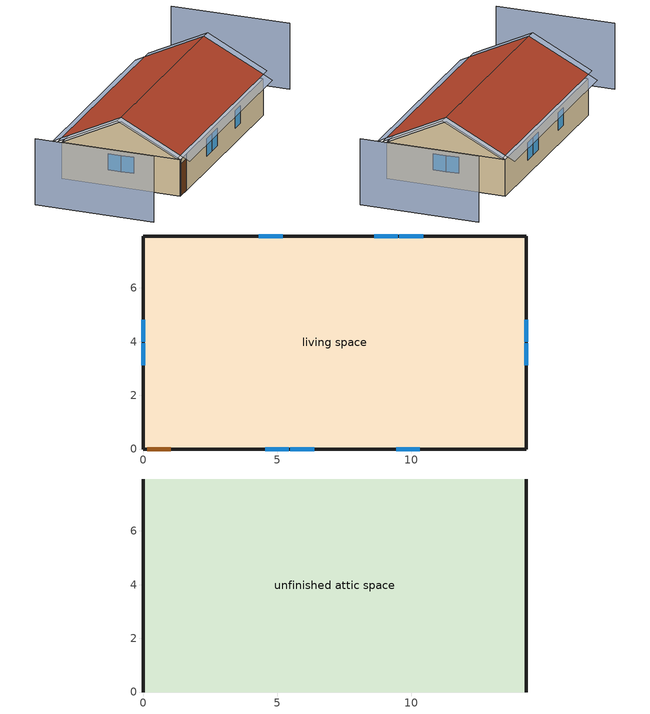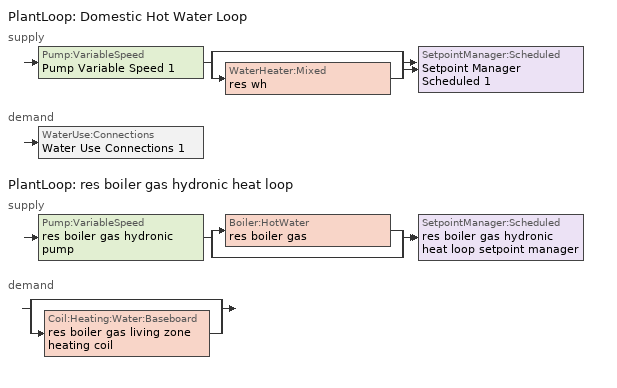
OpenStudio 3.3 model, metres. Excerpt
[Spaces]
living space
 floor foundation (FloorFndGrndFinSlab): 0,0 0,7.94 14.28,7.94 14.28,0 z0
 wall outside (WallExtInsFin): 0,7.94 0,0 0.13,0 1.05,0 14.28,0 14.28,7.94 0,7.94 z0:2.44
 window (WindowConstruction): 4.54,0 5.43,0 / 5.49,0 6.38,0 / 9.43,0 10.31,0 / 10.44,7.94 9.55,7.94 / 9.49,7.94 8.61,7.94 / 5.2,7.94 4.32,7.94 z0.95:2.13; 0,4.81 0,4 / 0,3.94 0,3.13 / 14.28,3.13 14.28,3.94 / 14.28,4 14.28,4.81 z1.06:2.13
 door (Door): 0.15,0 1.02,0 z0:2.13
unfinished attic space
 floor to living space (FloorFinInsUnfinAttic): 0,7.94 14.28,7.94 14.28,0 0,0 z2.44
 wall outside (WallExtUninsUnfin): 0,3.97,4.42 0,7.94,2.44 0,0,2.44; 14.28,3.97,4.42 14.28,0,2.44 14.28,7.94,2.44
 roof outside (RoofUnfinInsExt): 14.28,3.97,4.73 0,3.97,4.73 0,0,2.74 14.28,0,2.74; 0,3.97,4.73 14.28,3.97,4.73 14.28,7.94,2.74 0,7.94,2.74
shading: -4.57,7.94 -4.57,0 / 18.86,0 18.86,7.94 z0:4.42; 14.28,4 14.28,4.81 / 0,4.81 0,4 / 14.28,3.13 14.28,3.94 / 0,3.94 0,3.13 z1.06:2.13; 5.2,7.94 4.32,7.94 / 9.43,0 10.31,0 / 10.44,7.94 9.55,7.94 / 5.49,0 6.38,0 / 4.54,0 5.43,0 / 9.49,7.94 8.61,7.94 z0.95:2.13; -0.61,7.94,2.74 -0.61,3.97,4.73 0,3.97,4.73 0,7.94,2.74; 14.89,3.97,4.73 14.89,7.94,2.74 14.28,7.94,2.74 14.28,3.97,4.73; 14.28,8.54,2.44 0,8.54,2.44 0,7.94,2.74 14.28,7.94,2.74; 14.89,0,2.74 14.89,3.97,4.73 14.28,3.97,4.73 14.28,0,2.74; -0.61,3.97,4.73 -0.61,0,2.74 0,0,2.74 0,3.97,4.73; 0,-0.61,2.44 14.28,-0.61,2.44 14.28,0,2.74 0,0,2.74
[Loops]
PlantLoop 'Domestic Hot Water Loop'
 supply: Pump:VariableSpeed 'Pump Variable Speed 1' > split
  | bypass
  | WaterHeater:Mixed 'res wh'
  join > SetpointManager:Scheduled 'Setpoint Manager Scheduled 1'
 demand: WaterUse:Connections 'Water Use Connections 1'
PlantLoop 'res boiler gas hydronic heat loop'
 supply: Pump:VariableSpeed 'res boiler gas hydronic pump' > split
  | Boiler:HotWater 'res boiler gas'
  | bypass
  join > SetpointManager:Scheduled 'res boiler gas hydronic heat loop setpoint manager'
 demand: split
  | bypass
  | Coil:Heating:Water:Baseboard 'res boiler gas living zone heating coil'
[Building]
Building 1: North Axis {deg}=90; Standards Number of Stories=1; Standards Number of Above Ground Stories=1; Standards Building Type=singlefamilydetached; Standards Number of Living Units=1
[Site]
Bartlesville Muni AP-Phillips Field_OK_USA: Latitude {deg}=36.767; Longitude {deg}=-96.017; Time Zone {hr}=-6; Elevation {m}=218; Terrain=Suburbs
[ClimateZones]
Climate Zone Institution Name 1=Building America; Climate Zone Document Year 1=0; Climate Zone Value 1=Mixed-Humid; Climate Zone Institution Name 2=ASHRAE; Climate Zone Document Name 2=ANSI/ASHRAE Standard 169; Climate Zone Document Year 2=2006; Climate Zone Institution Name 3=CEC; Climate Zone Document Name 3=California Climate Zone Descriptions; Climate Zone Document Year 3=1995
[Site:WaterMainsTemperature]
Calculation Method=Correlation; Annual Average Outdoor Air Temperature {C}=14.3259; Maximum Difference In Monthly Average Outdoor Air Temperatures {deltaC}=25.223
[Site:GroundTemperature:Deep]
14.3259, 14.3259, 14.3259, 14.3259, 14.3259, 14.3259, 14.3259, 14.3259, 14.3259, 14.3259, 14.3259, 14.3259
[Material] Roughness=Rough
Name | Thickness {m} | Conductivity {W/m-K} | Density {kg/m3} | Specific Heat {J/kg-K} | Thermal Absorptance | Solar Absorptance | Visible Absorptance
Drywall 0.5 in. | 0.0127 | 0.160291 | 801 | 837.4 | 0.9 | 0.5 | 0.1
FloorUATrussandIns | 0.0889 | 0.0634876 | 50.7834 | 1165.1 | 0.9 | 0.5 | 0.9
FloorUAAdditionalCeilingIns | 0.050038 | 0.060696 | 16.02 | 1046.75
Asphalt Shingles, Medium | 0.009525 | 0.162714 | 1121.4 | 1465.45 | 0.91 | 0.85 | 0.85
RoofSheathing | 0.01905 | 0.115458 | 512.64 | 1214.23 | 0.82 | 0.3 | 0.3
RoofUARoofIns | 0.18415 | 8.02397 | 37.0049 | 1207.88 | 0.91 | 0.85 | 0.91
Brick, Medium/Dark | 0.1016 | 0.793375 | 1762.2 | 795.53 | 0.96 | 0.88 | 0.88
WallSheathing | 0.0127 | 0.115458 | 512.64 | 1214.23 | 0.82 | 0.3 | 0.3
WallStudAndCavity | 0.0889 | 0.336662 | 129.063 | 1212.76 | 0.96 | 0.88 | 0.96
WallStudAndCavity 1 | 0.0889 | 0.392154 | 83.0341 | 1211.67 | 0.96 | 0.88 | 0.96
WallStudAndCavity 2 | 0.0889 | 0.397942 | 83.0341 | 1211.67 | 0.82 | 0.3 | 0.3
res furniture material living space | 0.1524 | 0.115458 | 640.8 | 1214.23 | 0.9 | 0.6 | 0.1
FootingMaterial | 0.2032 | 1.803125 | 2242.8 | 837.4 | 0.9
Concrete 4.0 in. | 0.1016 | 1.803125 | 2242.8 | 837.4 | 0.9
Floor Covering | 0.0127 | 0.0433444 | 54.468 | 1339.84 | 0.9 | 0.9
DoorMaterial | 0.04445 | 0.0612267 | 512.64 | 1214.23 | 0.82 | 0.3 | 0.3
[Construction]
FloorFinInsUnfinAttic: Drywall 0.5 in., FloorUATrussandIns, FloorUAAdditionalCeilingIns
RoofUnfinInsExt: Asphalt Shingles, Medium, RoofSheathing, RoofUARoofIns
WallExtInsFin: Brick, Medium/Dark, WallSheathing, WallStudAndCavity, Drywall 0.5 in.
WallExtUninsUnfin: Brick, Medium/Dark, WallSheathing, WallStudAndCavity 1
WallIntFinUninsFin: WallStudAndCavity 2, Drywall 0.5 in.
res furniture construction living space: res furniture material living space
FootingConstruction: FootingMaterial
FloorFndGrndFinSlab: Concrete 4.0 in., Floor Covering
WindowConstruction: WindowMaterial
Door: DoorMaterial
[WindowMaterial:SimpleGlazingSystem]
WindowMaterial: U-Factor {W/m2-K}=3.80426; Solar Heat Gain Coefficient=0.56
[ThermalZone] Use Ideal Air Loads=No
Name | Thermostat
living zone | living zone temperature setpoint
unfinished attic zone
[Sizing:Zone] Zone Cooling Design Supply Air Temperature Input Method=SupplyAirTemperature; Zone Cooling Design Supply Air Temperature {C}=14; Zone Cooling Design Supply Air Temperature Difference {deltaC}=11.11; Zone Heating Design Supply Air Temperature Input Method=SupplyAirTemperature; Zone Heating Design Supply Air Temperature {C}=40; Zone Heating Design Supply Air Temperature Difference {deltaC}=11.11; Zone Cooling Design Supply Air Humidity Ratio {kg-H2O/kg-air}=0.0085; Zone Heating Design Supply Air Humidity Ratio {kg-H2O/kg-air}=0.008; Cooling Design Air Flow Method=DesignDay; Heating Design Air Flow Method=DesignDay; Account for Dedicated Outdoor Air System=No; Dedicated Outdoor Air System Control Strategy=NeutralSupplyAir; Dedicated Outdoor Air Low Setpoint Temperature for Design {C}=autosize; Dedicated Outdoor Air High Setpoint Temperature for Design {C}=autosize
living zone; unfinished attic zone
[Zone equipment]
living zone: res boiler gas living zone convective water, res room ac zone ptac
[Space]
Name | Space Type | Thermal Zone | Building Unit
living space | Space Type 1 | living zone | unit 1
unfinished attic space | Space Type 2 | unfinished attic zone
[SpaceType]
Name | Standards Space Type
Space Type 1 | living
Space Type 2 | unfinished attic
[BuildingUnit]
unit 1: Building Unit Type=Residential
[External:File]
schedules.csv: File=schedules.csv
[People:Definition]
res occupants|living space: Number of People Calculation Method=People; Number of People {people}=1; Fraction Radiant=0.319734; Sensible Heat Fraction=0.573; Carbon Dioxide Generation Rate {m3/s-W}=0; Enable ASHRAE 55 Comfort Warnings=No; Mean Radiant Temperature Calculation Type=ZoneAveraged
[People]
res occupants|living space: People Definition=res occupants|living space; Space or SpaceType=living space; Number of People Schedule=occupants; Activity Level Schedule=res occupants activity schedule; Multiplier=1
[InternalMass:Definition] Design Level Calculation Method=SurfaceArea
Name | Construction | Surface Area {m2}
living space Partition | WallIntFinUninsFin | 113.342
res furniture mass living space | res furniture construction living space | 45.3367
[InternalMass] Space or SpaceType=living space; Multiplier=1
Name | Internal Mass Definition
living space Partition | living space Partition
res furniture mass living space | res furniture mass living space
[Foundation:Kiva]
Foundation Kiva 1: Wall Height Above Grade {m}=0.2032; Wall Depth Below Slab {m}=0.2032; Footing Wall Construction=FootingConstruction
[Foundation:Kiva:Settings]
Soil Conductivity {W/m-K}=1.731; Soil Density {kg/m3}=1842.3; Soil Specific Heat {J/kg-K}=418.7; Ground Solar Absorptivity=0.9; Ground Thermal Absorptivity=0.9; Ground Surface Roughness {m}=0.03; Far-Field Width {m}=40; Deep-Ground Boundary Condition=ZeroFlux; Deep-Ground Depth {m}=40; Minimum Cell Dimension {m}=0.02; Maximum Cell Growth Coefficient=1.5; Simulation Timestep=Hourly
[SurfaceProperty:ExposedFoundationPerimeter]
Surface 1: Exposed Perimeter Calculation Method=TotalExposedPerimeter; Total Exposed Perimeter {m}=44.4372
[PlantLoop] Glycol Concentration=0; Load Distribution Scheme=Optimal
Name | Maximum Loop Flow Rate {m3/s} | Plant Loop Volume {m3} | Fluid Type | Maximum Loop Temperature {C} | Minimum Loop Temperature {C} | Minimum Loop Flow Rate {m3/s}
Domestic Hot Water Loop | 0.01 | 0.003
res boiler gas hydronic heat loop |  | Autocalculate | Water | 100 | 0 | 0
[Sizing:Plant] Loop Type=Heating; Sizing Option=NonCoincident; Zone Timesteps in Averaging Window=1; Coincident Sizing Factor Mode=None
Name | Design Loop Exit Temperature {C} | Loop Design Temperature Difference {deltaC}
Domestic Hot Water Loop | 51.6667 | 5.55556
res boiler gas hydronic heat loop | 82.2222 | 11.1111
[Pump:VariableSpeed] Fraction of Motor Inefficiencies to Fluid Stream=0; Coefficient 1 of the Part Load Performance Curve=0; Coefficient 2 of the Part Load Performance Curve=1; Coefficient 3 of the Part Load Performance Curve=0; Coefficient 4 of the Part Load Performance Curve=0; Pump Control Type=Intermittent; Skin Loss Radiative Fraction=0.5; Design Power Sizing Method=PowerPerFlowPerPressure; Design Electric Power per Unit Flow Rate {W/(m3/s)}=348701.1; Design Shaft Power per Unit Flow Rate per Unit Head {W-s/m3-Pa}=1.28205; Design Minimum Flow Rate Fraction=0
Name | Rated Flow Rate {m3/s} | Rated Pump Head {Pa} | Rated Power Consumption {W} | Motor Efficiency
Pump Variable Speed 1 | 0.01 | 1 | 0 | 1
res boiler gas hydronic pump | 0.000368732 | 20000 |  | 0.9
[SetpointManager:Scheduled] Control Variable=Temperature
Name | Schedule
Setpoint Manager Scheduled 1 | dhw temp
res boiler gas hydronic heat loop setpoint manager | res boiler gas hydronic heat supply setpoint
[WaterHeater:Mixed]
res wh: Tank Volume {m3}=0.143846; Setpoint Temperature Schedule=WH Setpoint Temp; Deadband Temperature Difference {deltaC}=2; Maximum Temperature Limit {C}=99; Heater Control Type=Cycle; Heater Maximum Capacity {W}=11722.8; Heater Minimum Capacity {W}=0; Heater Fuel Type=NaturalGas; Heater Thermal Efficiency=0.773298; Off Cycle Parasitic Fuel Consumption Rate {W}=0; Off Cycle Parasitic Fuel Type=Electricity; Off Cycle Parasitic Heat Fraction to Tank=0; On Cycle Parasitic Fuel Consumption Rate {W}=0; On Cycle Parasitic Fuel Type=Electricity; On Cycle Parasitic Heat Fraction to Tank=0; Ambient Temperature Indicator=ThermalZone; Ambient Temperature Thermal Zone=living zone; Off Cycle Loss Coefficient to Ambient Temperature {W/K}=4.15693; Off Cycle Loss Fraction to Thermal Zone=0.64; On Cycle Loss Coefficient to Ambient Temperature {W/K}=4.15693; On Cycle Loss Fraction to Thermal Zone=1; Use Side Effectiveness=1; Source Side Effectiveness=1; Use Side Design Flow Rate {m3/s}=autosize; Source Side Design Flow Rate {m3/s}=autosize; Indirect Water Heating Recovery Time {hr}=1.5; Source Side Flow Control Mode=IndirectHeatPrimarySetpoint
[WaterHeater:Sizing]
res wh: Design Mode=PeakDraw; Time Storage Can Meet Peak Draw {hr}=0.538503; Time for Tank Recovery {hr}=0; Nominal Tank Volume for Autosizing Plant Connections {m3}=1
[WaterUse:Connections]
Water Use Connections 1: Drain Water Heat Exchanger Type=None; Drain Water Heat Exchanger Destination=Plant; Water Use Equipment Name 1=res shower; Water Use Equipment Name 2=res sink; Water Use Equipment Name 3=res bath; Water Use Equipment Name 4=res shower dist; Water Use Equipment Name 5=res sink dist; Water Use Equipment Name 6=res bath dist; Water Use Equipment Name 7=res cw; Water Use Equipment Name 8=res dw
[WaterUse:Equipment:Definition]
Name | Peak Flow Rate {m3/s} | Target Temperature Schedule
res shower | 2.57933e-05 | fixtures temperature schedule
res sink | 1.26992e-05 | fixtures temperature schedule
res bath | 9.35173e-05 | fixtures temperature schedule
res shower dist; res sink dist; res bath dist | 0 | fixtures temperature schedule
res cw | 1.83182e-05 | res cw temperature schedule
res dw | 3.81788e-06 | res dw temperature schedule
[WaterUse:Equipment] Space=living space
Name | Water Use Equipment Definition | Flow Rate Fraction Schedule
res shower | res shower | showers
res sink | res sink | sinks
res bath | res bath | baths
res shower dist | res shower dist | showers
res sink dist | res sink dist | sinks
res bath dist | res bath dist | baths
res cw | res cw | clothes_washer
res dw | res dw | dishwasher
[OtherEquipment:Definition] Design Level Calculation Method=EquipmentLevel; Fraction Radiant=0; Fraction Lost=0
Name | Design Level {W} | Fraction Latent
res shower | 741.53 | 0.486891
res sink | 127.435 | 0.311263
res bath | 1377.95 | 0
res hot water distribution | 4071.18 | 0
[OtherEquipment] Space or SpaceType=living space
Name | Other Equipment Definition | Schedule
res shower | res shower | showers
res sink | res sink | sinks
res bath | res bath | baths
res hot water distribution | res hot water distribution | showers
[EnergyManagementSystem:Sensor]
Name | Output Variable or Output Meter Index Key | Output Variable or Output Meter
res_shower_vol | res shower | Water Use Equipment Hot Water Volume
res_shower_tout | res wh | Water Heater Use Side Outlet Temperature
res_shower_mixsp | fixtures temperature schedule | Schedule Value
res_boiler_gas_hydronic_pump_s | res boiler gas hydronic pump | Pump Electricity Energy
res_nv_pb_s |  | Site Outdoor Air Barometric Pressure
res_af_vw_s |  | Site Wind Speed
res_nv_wt_s |  | Site Outdoor Air Humidity Ratio
res_af_1_tin_s | living zone | Zone Mean Air Temperature
res_af_1_tt_s | living zone | Zone Outdoor Air Drybulb Temperature
res_nv_1_nva_s | res nv_1 avail schedule | Schedule Value
res_nv_1_sp_s | res nv_1 temp schedule | Schedule Value
res_infil_1_range_sch_s | res mv_1 range exhaust schedule | Schedule Value
res_infil_1_bath_sch_s | res mv_1 bath exhaust schedule | Schedule Value
res_infil_1_dryer_sch_s | clothes_dryer_exhaust | Schedule Value
res_infil_1_wh_sch_s | Always On Discrete | Schedule Value
[EnergyManagementSystem:Program]
res_shower_sag: If res_shower_vol > 0; Set ShowerTime=SystemTimeStep; Else; Set ShowerTime=0; EndIf; If (res_shower_vol > 0) && (res_shower_mixsp > res_shower_tout); Set ShowerSag=SystemTimeStep; Set ShowerE=res_shower_vol*4141170*(res_shower_mixsp-res_shower_tout); Else; Set ShowerSag=0; Set ShowerE=0; EndIf
res_boiler_gas_pumps_program: Set unit_1_pumps_h = res_boiler_gas_hydronic_pump_s
res_nv_1_program: Set Tdiff = res_af_1_tin_s-res_af_1_tt_s; Set dT = (@Abs Tdiff); Set pt = (@RhFnTdbWPb res_af_1_tt_s res_nv_wt_s res_nv_pb_s); Set NVA = 3861.7956517959906; Set Cs = 8.963020389461627e-05; Set Cw = 6.158219665777789e-05; Set MNV = 1.5354023485440007; Set MHR = 0.0115; Set MRH = 0.7; Set temp1 = (res_nv_1_nva_s*NVA); Set SGNV = temp1*((((Cs*dT)+(Cw*(res_af_vw_s^2)))^0.5)/1000); If (res_nv_wt_s<MHR) && (pt<MRH) && (res_af_1_tin_s>res_nv_1_sp_s); Set temp2 = (res_af_1_tin_s-res_nv_1_sp_s); Set NVadj1 = temp2/(res_af_1_tin_s-res_af_1_tt_s); Set NVadj2 = (@Min NVadj1 1); Set NVadj3 = (@Max NVadj2 0); Set NVadj = SGNV*NVadj3; Set res_nv_1_flow_act = (@Min NVadj MNV); Else; Set res_nv_1_flow_act = 0; EndIf
res_infil_1_program: Set p_m = 0.14; Set p_s = 0.22; Set s_m = 270; Set s_s = 370; Set z_m = 9.99744; Set z_s = 2.4384; Set f_t = (((s_m/z_m)^p_m)*((z_s/s_s)^p_s)); Set Tdiff = res_af_1_tin_s-res_af_1_tt_s; Set dT = @Abs Tdiff; Set c = 0.2423; Set Cs = 0.0737; Set Cw = 0.1469; Set n = 0.65; Set sft = (f_t*0.7000000000000001); Set temp1 = ((c*Cw)*((sft*res_af_vw_s)^(2*n)))^2; Set Qn = (((c*Cs*(dT^n))^2)+temp1)^0.5; Set Tdiff = res_af_1_tin_s-res_af_1_tt_s; Set QWHV = res_infil_1_wh_sch_s*0.0; Set Qrange = res_infil_1_range_sch_s*0.0472; Set Qdryer = res_infil_1_dryer_sch_s*0.0472; Set Qbath = res_infil_1_bath_sch_s*0.0472; Set QductsOut = 0; Set QductsIn = 0; Set Qout = Qrange+Qbath+Qdryer+QductsOut; Set Qin = QWHV+QductsIn; Set faneff_wh = 1; Set res_infil_1_house_fan_act = (QWHV*300)/faneff_wh*0; Set faneff_sp = 0.4719474432000001; Set res_infil_1_range_fan_act = (Qrange*300)/faneff_sp; Set res_infil_1_bath_fan_act = (Qbath*300)/faneff_sp; Set Qfan = (@Max Qout Qin); If Qfan > 0; Set Qavg = ((Qout + Qin) / 2.0); If ((@Abs (Qout - Qavg)) / Qavg) <= 0.1; Set phi = 1; Else; Set phi = (Qn / (Qn + Qfan)); EndIf; Set Qinf_adj = phi * Qn; Else; Set Qinf_adj = Qn; EndIf; Set res_infil_1_flow_act = Qfan + Qinf_adj
[EnergyManagementSystem:ProgramCallingManager]
res shower sag: EndOfSystemTimestepAfterHVACReporting; res_shower_sag
res boiler gas pump program calling manager: EndOfSystemTimestepBeforeHVACReporting; res_boiler_gas_pumps_program
res af_1 program calling manager: BeginTimestepBeforePredictor; res_infil_1_program; res_nv_1_program
[EnergyManagementSystem:OutputVariable] Type of Data in Variable=Summed; Update Frequency=SystemTimestep
Name | EMS Variable | EMS Program or Subroutine | Units
Unmet Shower Energy|unit 1 | ShowerE | res_shower_sag | J
Unmet Shower Time|unit 1 | ShowerSag | res_shower_sag | hr
Shower Draw Time|unit 1 | ShowerTime | res_shower_sag | hr
res boiler gas htg pump:Pumps:Electricity | unit_1_pumps_h | res_boiler_gas_pumps_program | J
[Boiler:HotWater]
res boiler gas: Fuel Type=Electricity; Nominal Capacity {W}=17128.6; Nominal Thermal Efficiency=0.8; Efficiency Curve Temperature Evaluation Variable=LeavingBoiler; Normalized Boiler Efficiency Curve=NonCondensingBoilerEff; Minimum Part Load Ratio=0; Maximum Part Load Ratio=1; Optimum Part Load Ratio=1; Water Outlet Upper Temperature Limit {C}=99.9; Boiler Flow Mode=LeavingSetpointModulated; Parasitic Electric Load {W}=76; Sizing Factor=1
[Coil:Heating:Water:Baseboard]
res boiler gas living zone heating coil: Heating Design Capacity Method=HeatingDesignCapacity; Heating Design Capacity {W}=autosize; Heating Design Capacity Per Floor Area {W/m2}=0; Fraction of Autosized Heating Design Capacity=0.8; U-Factor Times Area Value {W/K}=1233.26; Maximum Water Flow Rate {m3/s}=0.000737867; Convergence Tolerance=0.001
[ZoneHVAC:Baseboard:Convective:Water]
res boiler gas living zone convective water: Availability Schedule=Always On Discrete; Heating Coil=res boiler gas living zone heating coil
[Coil:Cooling:DX:SingleSpeed]
res room ac cooling coil: Availability Schedule=Always On Discrete; Rated Total Cooling Capacity {W}=10376.1; Rated Sensible Heat Ratio=0.65; Rated COP {W/W}=3.10481; Rated Air Flow Rate {m3/s}=0.43444; Rated Evaporator Fan Power Per Volume Flow Rate {W/(m3/s)}=773.3; Total Cooling Capacity Function of Temperature Curve=RoomAC-Cap-fT; Total Cooling Capacity Function of Flow Fraction Curve=RoomAC-Cap-fFF; Energy Input Ratio Function of Temperature Curve=RoomAC-EIR-fT; Energy Input Ratio Function of Flow Fraction Curve=RoomAC-EIR-fFF; Part Load Fraction Correlation Curve=RoomAC-PLF-fPLR; Minimum Outdoor Dry-Bulb Temperature for Compressor Operation {C}=-25; Condenser Type=AirCooled; Evaporative Condenser Effectiveness=0.9; Evaporative Condenser Air Flow Rate {m3/s}=Autosize; Evaporative Condenser Pump Rated Power Consumption {W}=Autosize; Crankcase Heater Capacity {W}=0; Maximum Outdoor Dry-Bulb Temperature for Crankcase Heater Operation {C}=10; Basin Heater Capacity {W/K}=0; Basin Heater Setpoint Temperature {C}=2
[Fan:OnOff]
res room ac living zone clg supply fan: Availability Schedule=Always On Discrete; Fan Total Efficiency=1; Pressure Rise {Pa}=0; Maximum Flow Rate {m3/s}=0.487353; Motor Efficiency=1; Motor In Airstream Fraction=0; Fan Power Ratio Function of Speed Ratio Curve=Fan On Off Power Curve; Fan Efficiency Ratio Function of Speed Ratio Curve=Fan On Off Efficiency Curve
[Coil:Heating:Electric]
res room ac always off heating coil: Availability Schedule=Always Off Discrete; Nominal Capacity {W}=0
[ZoneHVAC:PackagedTerminalAirConditioner]
res room ac zone ptac: Availability Schedule=Always On Discrete; Supply Air Flow Rate During Cooling Operation {m3/s}=0.487353; Supply Air Flow Rate During Heating Operation {m3/s}=1e-05; Supply Air Flow Rate When No Cooling or Heating is Needed {m3/s}=0; Outdoor Air Flow Rate During Cooling Operation {m3/s}=0; Outdoor Air Flow Rate During Heating Operation {m3/s}=0; Outdoor Air Flow Rate When No Cooling or Heating is Needed {m3/s}=0; Supply Air Fan=res room ac living zone clg supply fan; Heating Coil=res room ac always off heating coil; Cooling Coil=res room ac cooling coil; Fan Placement=DrawThrough; Supply Air Fan Operating Mode Schedule=Always Off Discrete
[ThermostatSetpoint:DualSetpoint]
living zone temperature setpoint: Heating Setpoint Temperature Schedule=res heating setpoint; Cooling Setpoint Temperature Schedule=res cooling setpoint
[ElectricEquipment:Definition] Design Level Calculation Method=EquipmentLevel
Name | Design Level {W} | Fraction Latent | Fraction Radiant | Fraction Lost
res ceil fan | 24.9601 | 0 | 0.558 | 0
res refrig | 59.9898 | 0 | 0 | 0
res cw | 592.18 | 0 | 0.48 | 0.2
res cd electric | 5313.66 | 0.05 | 0.09 | 0.8
res dw | 238.316 | 0.15 | 0.36 | 0.25
res range electric | 1294.42 | 0.3 | 0.24 | 0.3
res misc plug loads|living space | 204.739 | 0.021 | 0.558 | 0.049
res freezer | 47.9573 | 0 | 0 | 0
res well pump | 73.7848 | 0 | 0 | 1
res infil_1 house fan; res infil_1 range fan; res infil_1 bath fan | 0 | 0 | 0 | 1
[ElectricEquipment] Space or SpaceType=living space
Name | Electric Equipment Definition | Schedule
res ceil fan | res ceil fan | ceiling_fan
res refrig | res refrig | res refrig schedule
res cw | res cw | clothes_washer_power
res cd electric | res cd electric | clothes_dryer
res dw | res dw | dishwasher_power
res range electric | res range electric | cooking_range
res misc plug loads|living space | res misc plug loads|living space | plug_loads
res freezer | res freezer | res freezer schedule
res well pump | res well pump | plug_loads_well_pump
res infil_1 house fan | res infil_1 house fan | Always On Discrete
res infil_1 range fan | res infil_1 range fan | Always On Discrete
res infil_1 bath fan | res infil_1 bath fan | Always On Discrete
[Lights:Definition]
res lighting interior living space: Design Level Calculation Method=LightingLevel; Lighting Level {W}=216.086; Fraction Radiant=0.6; Fraction Visible=0.2; Return Air Fraction=0
[Lights]
res lighting interior living space: Lights Definition=res lighting interior living space; Space or SpaceType=living space; Schedule=lighting_interior; Fraction Replaceable=1
[Exterior:Lights:Definition]
res lighting exterior: Design Level {W}=9.84177
[Exterior:Lights]
res lighting exterior: Exterior Lights Definition=res lighting exterior; Schedule=lighting_exterior
[SpaceInfiltration:EffectiveLeakageArea]
res infil|unfinished attic space: Space or SpaceType=unfinished attic space; Schedule=Always On Discrete; Effective Air Leakage Area {cm2}=3774.28; Stack Coefficient=0.000159047; Wind Coefficient=3.40269e-05
[SpaceInfiltration:DesignFlowRate] Space or SpaceType=living space; Schedule=Always On Discrete; Design Flow Rate Calculation Method=Flow/Space; Design Flow Rate {m3/s}=0
res nv_1 flow; res infil_1 flow
[EnergyManagementSystem:Actuator]
Name | Actuated Component | Actuated Component Type | Actuated Component Control Type
res_nv_1_flow_act | res nv_1 flow | Zone Infiltration | Air Exchange Flow Rate
res_infil_1_house_fan_act | res infil_1 house fan | ElectricEquipment | Electricity Rate
res_infil_1_range_fan_act | res infil_1 range fan | ElectricEquipment | Electricity Rate
res_infil_1_bath_fan_act | res infil_1 bath fan | ElectricEquipment | Electricity Rate
res_infil_1_flow_act | res infil_1 flow | Zone Infiltration | Air Exchange Flow Rate
[Schedule:File] External File=schedules.csv; Rows to Skip at Top=1; Number of Hours of Data=8760; Minutes per Item=15
Name | Column Number
occupants | 1
showers | 14
sinks | 15
baths | 13
ceiling_fan | 16
clothes_washer | 9
clothes_washer_power | 10
clothes_dryer | 11
dishwasher | 7
dishwasher_power | 8
cooking_range | 6
lighting_interior | 2
lighting_exterior | 3
plug_loads | 17
plug_loads_well_pump | 19
clothes_dryer_exhaust | 12
[Schedule:Constant]
Name | Value
res occupants activity schedule | 112.539
dhw temp; WH Setpoint Temp | 51.6667
fixtures temperature schedule | 43.3333
Always On Discrete | 1
res boiler gas hydronic heat supply setpoint | 82.2222
Always Off Discrete | 0
res cw temperature schedule; res dw temperature schedule | 52.666
[Schedule:Ruleset]
Name | Default Day Schedule | Summer Design Day Schedule | Winter Design Day Schedule
res heating setpoint | Schedule Day 6 | res heating setpoint summer design | res heating setpoint winter design
res cooling setpoint | Schedule Day 7 | res cooling setpoint summer design | res cooling setpoint winter design
res refrig schedule | Schedule Day 8 | res refrig schedule summer design | res refrig schedule winter design
res freezer schedule | Schedule Day 13 | res freezer schedule summer design | res freezer schedule winter design
res nv_1 temp schedule | Schedule Day 16
res nv_1 avail schedule | Schedule Day 17
res mv_1 range exhaust schedule | Schedule Day 20 | res mv_1 range exhaust schedule summer design | res mv_1 range exhaust schedule winter design
res mv_1 bath exhaust schedule | Schedule Day 21 | res mv_1 bath exhaust schedule summer design | res mv_1 bath exhaust schedule winter design
[Schedule:Day]
Schedule Day 6; Schedule Day 7; Schedule Day 8; res refrig schedule winter design; Schedule Day 13; res freezer schedule winter design; Schedule Day 16; Schedule Day 17; Schedule Day 20; res mv_1 range exhaust schedule winter design; Schedule Day 21; res mv_1 bath exhaust schedule winter design: 24, 0, 0
res heating setpoint allday1; res heating setpoint allday2; res heating setpoint allday3; res heating setpoint allday11; res heating setpoint allday12; res cooling setpoint allday1; res cooling setpoint allday2; res cooling setpoint allday3; res cooling setpoint allday11; res cooling setpoint allday12: 24, 0, 24.7222
res heating setpoint allday4; res heating setpoint allday5; res heating setpoint allday6; res heating setpoint allday7; res heating setpoint allday8; res heating setpoint allday9; res heating setpoint allday10; res cooling setpoint allday10: 24, 0, 24.4444
res heating setpoint winter design; res cooling setpoint winter design: 24, 0, 21.1111
res heating setpoint summer design; res cooling setpoint summer design; res nv_1 temp schedule allday1; res nv_1 temp schedule allday2; res nv_1 temp schedule allday3; res nv_1 temp schedule allday11; res nv_1 temp schedule allday12: 24, 0, 23.8889
res cooling setpoint allday4; res cooling setpoint allday5; res cooling setpoint allday6; res cooling setpoint allday7; res cooling setpoint allday8; res cooling setpoint allday9: 1, 0, 24.4444, 2, 0, 24.4444, 3, 0, 24.4444, 4, 0, 24.4444, 5, 0, 24.4444, 6, 0, 24.4444, 7, 0, 24.4444, 8, 0, 24.4444, 9, 0, 24.4444, 10, 0, 24.4444, 11, 0, 24.4444, 12, 0, 24.4444, 13, 0, 24.4444, 14, 0, 24.4444, 15, 0, 24.4444, 16, 0, 24.4444, 17, 0, 24.4444, 18, 0, 24.4444, 19, 0, 24.4444, 20, 0, 24.4444, 21, 0, 24.4444, 22, 0, 24.4444, 23, 0, 24.4444, 24, 0, 24.4444
res refrig schedule allday1; res refrig schedule allday12; res freezer schedule allday1; res freezer schedule allday12: 1, 0, 0.610949, 2, 0, 0.595675, 3, 0, 0.580401, 4, 0, 0.565128, 6, 0, 0.549854, 7, 0, 0.580401, 8, 0, 0.610949, 10, 0, 0.626223, 12, 0, 0.610949, 15, 0, 0.641496, 16, 0, 0.626223, 17, 0, 0.672044, 18, 0, 0.733139, 19, 0, 0.763686, 20, 0, 0.733139, 21, 0, 0.717865, 22, 0, 0.702591, 23, 0, 0.672044, 24, 0, 0.626223
res refrig schedule allday2; res freezer schedule allday2: 1, 0, 0.609489, 2, 0, 0.594252, 3, 0, 0.579015, 4, 0, 0.563777, 6, 0, 0.54854, 7, 0, 0.579015, 8, 0, 0.609489, 10, 0, 0.624726, 12, 0, 0.609489, 15, 0, 0.639964, 16, 0, 0.624726, 17, 0, 0.670438, 18, 0, 0.731387, 19, 0, 0.761861, 20, 0, 0.731387, 21, 0, 0.71615, 22, 0, 0.700912, 23, 0, 0.670438, 24, 0, 0.624726
res refrig schedule allday3; res refrig schedule allday4; res refrig schedule allday5; res freezer schedule allday3; res freezer schedule allday4; res freezer schedule allday5: 1, 0, 0.791241, 2, 0, 0.77146, 3, 0, 0.751679, 4, 0, 0.731898, 6, 0, 0.712117, 7, 0, 0.751679, 8, 0, 0.791241, 10, 0, 0.811022, 12, 0, 0.791241, 15, 0, 0.830803, 16, 0, 0.811022, 17, 0, 0.870365, 18, 0, 0.949489, 19, 0, 0.989051, 20, 0, 0.949489, 21, 0, 0.929708, 22, 0, 0.909927, 23, 0, 0.870365, 24, 0, 0.811022
res refrig schedule allday6; res refrig schedule allday7; res refrig schedule allday8; res refrig schedule allday9; res freezer schedule allday6; res freezer schedule allday7; res freezer schedule allday8; res freezer schedule allday9: 1, 0, 0.8, 2, 0, 0.78, 3, 0, 0.76, 4, 0, 0.74, 6, 0, 0.72, 7, 0, 0.76, 8, 0, 0.8, 10, 0, 0.82, 12, 0, 0.8, 15, 0, 0.84, 16, 0, 0.82, 17, 0, 0.88, 18, 0, 0.96, 19, 0, 1, 20, 0, 0.96, 21, 0, 0.94, 22, 0, 0.92, 23, 0, 0.88, 24, 0, 0.82
res refrig schedule allday10; res freezer schedule allday10: 1, 0, 0.679562, 2, 0, 0.662573, 3, 0, 0.645584, 4, 0, 0.628595, 6, 0, 0.611606, 7, 0, 0.645584, 8, 0, 0.679562, 10, 0, 0.696551, 12, 0, 0.679562, 15, 0, 0.71354, 16, 0, 0.696551, 17, 0, 0.747518, 18, 0, 0.815474, 19, 0, 0.849453, 20, 0, 0.815474, 21, 0, 0.798485, 22, 0, 0.781496, 23, 0, 0.747518, 24, 0, 0.696551
res refrig schedule allday11; res freezer schedule allday11: 1, 0, 0.675182, 2, 0, 0.658303, 3, 0, 0.641423, 4, 0, 0.624544, 6, 0, 0.607664, 7, 0, 0.641423, 8, 0, 0.675182, 10, 0, 0.692062, 12, 0, 0.675182, 15, 0, 0.708942, 16, 0, 0.692062, 17, 0, 0.742701, 18, 0, 0.810219, 19, 0, 0.843978, 20, 0, 0.810219, 21, 0, 0.793339, 22, 0, 0.77646, 23, 0, 0.742701, 24, 0, 0.692062
res refrig schedule summer design; res freezer schedule summer design; res mv_1 range exhaust schedule summer design; res mv_1 bath exhaust schedule summer design: 24, 0, 1
res nv_1 temp schedule allday4; res nv_1 temp schedule allday5; res nv_1 temp schedule allday6; res nv_1 temp schedule allday7; res nv_1 temp schedule allday8; res nv_1 temp schedule allday9; res nv_1 temp schedule allday10: 24, 0, 25.2778
res nv_1 availability schedule allday1 on; res nv_1 availability schedule allday1 on 1; res nv_1 availability schedule allday1 on 2; res nv_1 availability schedule allday1 on 3; res nv_1 availability schedule allday1 on 4; res nv_1 availability schedule allday1 on 5; res nv_1 availability schedule allday1 on 6; res nv_1 availability schedule allday1 on 7; res nv_1 availability schedule allday1 on 8; res nv_1 availability schedule allday1 on 9; res nv_1 availability schedule allday1 on 10; res nv_1 availability schedule allday1 on 11: 1, 0, 1, 2, 0, 1, 3, 0, 1, 4, 0, 1, 5, 0, 1, 6, 0, 1, 7, 0, 1, 8, 0, 1, 9, 0, 1, 10, 0, 1, 11, 0, 1, 12, 0, 1, 13, 0, 1, 14, 0, 1, 15, 0, 1, 16, 0, 1, 17, 0, 1, 18, 0, 1, 19, 0, 1, 20, 0, 1, 21, 0, 1, 22, 0, 1, 23, 0, 1, 24, 0, 1
res mv_1 range exhaust schedule allday1; res mv_1 range exhaust schedule allday2; res mv_1 range exhaust schedule allday3; res mv_1 range exhaust schedule allday4; res mv_1 range exhaust schedule allday5; res mv_1 range exhaust schedule allday6; res mv_1 range exhaust schedule allday7; res mv_1 range exhaust schedule allday8; res mv_1 range exhaust schedule allday9; res mv_1 range exhaust schedule allday10; res mv_1 range exhaust schedule allday11; res mv_1 range exhaust schedule allday12: 14, 0, 0, 15, 0, 1, 24, 0, 0
res mv_1 bath exhaust schedule allday1; res mv_1 bath exhaust schedule allday2; res mv_1 bath exhaust schedule allday3; res mv_1 bath exhaust schedule allday4; res mv_1 bath exhaust schedule allday5; res mv_1 bath exhaust schedule allday6; res mv_1 bath exhaust schedule allday7; res mv_1 bath exhaust schedule allday8; res mv_1 bath exhaust schedule allday9; res mv_1 bath exhaust schedule allday10; res mv_1 bath exhaust schedule allday11; res mv_1 bath exhaust schedule allday12: 2, 0, 0, 3, 0, 1, 24, 0, 0
[Schedule:Rule] Apply Monday=Yes; Apply Wednesday=Yes; Apply Friday=Yes; Date Specification Type=DateRange; Start Day=1
Name | Schedule Ruleset | Rule Order | Day Schedule | Apply Sunday | Apply Tuesday | Apply Thursday | Apply Saturday | Start Month | End Month | End Day
res heating setpoint allday rule1 | res heating setpoint | 11 | res heating setpoint allday1 | Yes | Yes | Yes | Yes | 1 | 1 | 31
res heating setpoint allday rule2 | res heating setpoint | 10 | res heating setpoint allday2 | Yes | Yes | Yes | Yes | 2 | 2 | 28
res heating setpoint allday rule3 | res heating setpoint | 9 | res heating setpoint allday3 | Yes | Yes | Yes | Yes | 3 | 3 | 31
res heating setpoint allday rule4 | res heating setpoint | 8 | res heating setpoint allday4 | Yes | Yes | Yes | Yes | 4 | 4 | 30
res heating setpoint allday rule5 | res heating setpoint | 7 | res heating setpoint allday5 | Yes | Yes | Yes | Yes | 5 | 5 | 31
res heating setpoint allday rule6 | res heating setpoint | 6 | res heating setpoint allday6 | Yes | Yes | Yes | Yes | 6 | 6 | 30
res heating setpoint allday rule7 | res heating setpoint | 5 | res heating setpoint allday7 | Yes | Yes | Yes | Yes | 7 | 7 | 31
res heating setpoint allday rule8 | res heating setpoint | 4 | res heating setpoint allday8 | Yes | Yes | Yes | Yes | 8 | 8 | 31
res heating setpoint allday rule9 | res heating setpoint | 3 | res heating setpoint allday9 | Yes | Yes | Yes | Yes | 9 | 9 | 30
res heating setpoint allday rule10 | res heating setpoint | 2 | res heating setpoint allday10 | Yes | Yes | Yes | Yes | 10 | 10 | 31
res heating setpoint allday rule11 | res heating setpoint | 1 | res heating setpoint allday11 | Yes | Yes | Yes | Yes | 11 | 11 | 30
res heating setpoint allday rule12 | res heating setpoint | 0 | res heating setpoint allday12 | Yes | Yes | Yes | Yes | 12 | 12 | 31
res cooling setpoint allday rule1 | res cooling setpoint | 11 | res cooling setpoint allday1 | Yes | Yes | Yes | Yes | 1 | 1 | 31
res cooling setpoint allday rule2 | res cooling setpoint | 10 | res cooling setpoint allday2 | Yes | Yes | Yes | Yes | 2 | 2 | 28
res cooling setpoint allday rule3 | res cooling setpoint | 9 | res cooling setpoint allday3 | Yes | Yes | Yes | Yes | 3 | 3 | 31
res cooling setpoint allday rule4 | res cooling setpoint | 8 | res cooling setpoint allday4 | Yes | Yes | Yes | Yes | 4 | 4 | 30
res cooling setpoint allday rule5 | res cooling setpoint | 7 | res cooling setpoint allday5 | Yes | Yes | Yes | Yes | 5 | 5 | 31
res cooling setpoint allday rule6 | res cooling setpoint | 6 | res cooling setpoint allday6 | Yes | Yes | Yes | Yes | 6 | 6 | 30
res cooling setpoint allday rule7 | res cooling setpoint | 5 | res cooling setpoint allday7 | Yes | Yes | Yes | Yes | 7 | 7 | 31
res cooling setpoint allday rule8 | res cooling setpoint | 4 | res cooling setpoint allday8 | Yes | Yes | Yes | Yes | 8 | 8 | 31
res cooling setpoint allday rule9 | res cooling setpoint | 3 | res cooling setpoint allday9 | Yes | Yes | Yes | Yes | 9 | 9 | 30
res cooling setpoint allday rule10 | res cooling setpoint | 2 | res cooling setpoint allday10 | Yes | Yes | Yes | Yes | 10 | 10 | 31
res cooling setpoint allday rule11 | res cooling setpoint | 1 | res cooling setpoint allday11 | Yes | Yes | Yes | Yes | 11 | 11 | 30
res cooling setpoint allday rule12 | res cooling setpoint | 0 | res cooling setpoint allday12 | Yes | Yes | Yes | Yes | 12 | 12 | 31
res refrig schedule allday rule1 | res refrig schedule | 11 | res refrig schedule allday1 | Yes | Yes | Yes | Yes | 1 | 1 | 31
res refrig schedule allday rule2 | res refrig schedule | 10 | res refrig schedule allday2 | Yes | Yes | Yes | Yes | 2 | 2 | 28
res refrig schedule allday rule3 | res refrig schedule | 9 | res refrig schedule allday3 | Yes | Yes | Yes | Yes | 3 | 3 | 31
res refrig schedule allday rule4 | res refrig schedule | 8 | res refrig schedule allday4 | Yes | Yes | Yes | Yes | 4 | 4 | 30
res refrig schedule allday rule5 | res refrig schedule | 7 | res refrig schedule allday5 | Yes | Yes | Yes | Yes | 5 | 5 | 31
res refrig schedule allday rule6 | res refrig schedule | 6 | res refrig schedule allday6 | Yes | Yes | Yes | Yes | 6 | 6 | 30
res refrig schedule allday rule7 | res refrig schedule | 5 | res refrig schedule allday7 | Yes | Yes | Yes | Yes | 7 | 7 | 31
res refrig schedule allday rule8 | res refrig schedule | 4 | res refrig schedule allday8 | Yes | Yes | Yes | Yes | 8 | 8 | 31
res refrig schedule allday rule9 | res refrig schedule | 3 | res refrig schedule allday9 | Yes | Yes | Yes | Yes | 9 | 9 | 30
res refrig schedule allday rule10 | res refrig schedule | 2 | res refrig schedule allday10 | Yes | Yes | Yes | Yes | 10 | 10 | 31
res refrig schedule allday rule11 | res refrig schedule | 1 | res refrig schedule allday11 | Yes | Yes | Yes | Yes | 11 | 11 | 30
res refrig schedule allday rule12 | res refrig schedule | 0 | res refrig schedule allday12 | Yes | Yes | Yes | Yes | 12 | 12 | 31
res freezer schedule allday rule1 | res freezer schedule | 11 | res freezer schedule allday1 | Yes | Yes | Yes | Yes | 1 | 1 | 31
res freezer schedule allday rule2 | res freezer schedule | 10 | res freezer schedule allday2 | Yes | Yes | Yes | Yes | 2 | 2 | 28
res freezer schedule allday rule3 | res freezer schedule | 9 | res freezer schedule allday3 | Yes | Yes | Yes | Yes | 3 | 3 | 31
res freezer schedule allday rule4 | res freezer schedule | 8 | res freezer schedule allday4 | Yes | Yes | Yes | Yes | 4 | 4 | 30
res freezer schedule allday rule5 | res freezer schedule | 7 | res freezer schedule allday5 | Yes | Yes | Yes | Yes | 5 | 5 | 31
res freezer schedule allday rule6 | res freezer schedule | 6 | res freezer schedule allday6 | Yes | Yes | Yes | Yes | 6 | 6 | 30
res freezer schedule allday rule7 | res freezer schedule | 5 | res freezer schedule allday7 | Yes | Yes | Yes | Yes | 7 | 7 | 31
res freezer schedule allday rule8 | res freezer schedule | 4 | res freezer schedule allday8 | Yes | Yes | Yes | Yes | 8 | 8 | 31
res freezer schedule allday rule9 | res freezer schedule | 3 | res freezer schedule allday9 | Yes | Yes | Yes | Yes | 9 | 9 | 30
res freezer schedule allday rule10 | res freezer schedule | 2 | res freezer schedule allday10 | Yes | Yes | Yes | Yes | 10 | 10 | 31
res freezer schedule allday rule11 | res freezer schedule | 1 | res freezer schedule allday11 | Yes | Yes | Yes | Yes | 11 | 11 | 30
res freezer schedule allday rule12 | res freezer schedule | 0 | res freezer schedule allday12 | Yes | Yes | Yes | Yes | 12 | 12 | 31
res nv_1 temp schedule allday rule1 | res nv_1 temp schedule | 11 | res nv_1 temp schedule allday1 | Yes | Yes | Yes | Yes | 1 | 1 | 31
res nv_1 temp schedule allday rule2 | res nv_1 temp schedule | 10 | res nv_1 temp schedule allday2 | Yes | Yes | Yes | Yes | 2 | 2 | 28
res nv_1 temp schedule allday rule3 | res nv_1 temp schedule | 9 | res nv_1 temp schedule allday3 | Yes | Yes | Yes | Yes | 3 | 3 | 31
res nv_1 temp schedule allday rule4 | res nv_1 temp schedule | 8 | res nv_1 temp schedule allday4 | Yes | Yes | Yes | Yes | 4 | 4 | 30
res nv_1 temp schedule allday rule5 | res nv_1 temp schedule | 7 | res nv_1 temp schedule allday5 | Yes | Yes | Yes | Yes | 5 | 5 | 31
res nv_1 temp schedule allday rule6 | res nv_1 temp schedule | 6 | res nv_1 temp schedule allday6 | Yes | Yes | Yes | Yes | 6 | 6 | 30
res nv_1 temp schedule allday rule7 | res nv_1 temp schedule | 5 | res nv_1 temp schedule allday7 | Yes | Yes | Yes | Yes | 7 | 7 | 31
res nv_1 temp schedule allday rule8 | res nv_1 temp schedule | 4 | res nv_1 temp schedule allday8 | Yes | Yes | Yes | Yes | 8 | 8 | 31
res nv_1 temp schedule allday rule9 | res nv_1 temp schedule | 3 | res nv_1 temp schedule allday9 | Yes | Yes | Yes | Yes | 9 | 9 | 30
res nv_1 temp schedule allday rule10 | res nv_1 temp schedule | 2 | res nv_1 temp schedule allday10 | Yes | Yes | Yes | Yes | 10 | 10 | 31
res nv_1 temp schedule allday rule11 | res nv_1 temp schedule | 1 | res nv_1 temp schedule allday11 | Yes | Yes | Yes | Yes | 11 | 11 | 30
res nv_1 temp schedule allday rule12 | res nv_1 temp schedule | 0 | res nv_1 temp schedule allday12 | Yes | Yes | Yes | Yes | 12 | 12 | 31
res nv_1 availability schedule allday ruleset1 on | res nv_1 avail schedule | 11 | res nv_1 availability schedule allday1 on |  |  |  |  | 1 | 1 | 31
res nv_1 availability schedule allday ruleset2 on | res nv_1 avail schedule | 10 | res nv_1 availability schedule allday1 on 1 |  |  |  |  | 2 | 2 | 28
res nv_1 availability schedule allday ruleset3 on | res nv_1 avail schedule | 9 | res nv_1 availability schedule allday1 on 2 |  |  |  |  | 3 | 3 | 31
res nv_1 availability schedule allday ruleset4 on | res nv_1 avail schedule | 8 | res nv_1 availability schedule allday1 on 3 |  |  |  |  | 4 | 4 | 30
res nv_1 availability schedule allday ruleset5 on | res nv_1 avail schedule | 7 | res nv_1 availability schedule allday1 on 4 |  |  |  |  | 5 | 5 | 31
res nv_1 availability schedule allday ruleset6 on | res nv_1 avail schedule | 6 | res nv_1 availability schedule allday1 on 5 |  |  |  |  | 6 | 6 | 30
res nv_1 availability schedule allday ruleset7 on | res nv_1 avail schedule | 5 | res nv_1 availability schedule allday1 on 6 |  |  |  |  | 7 | 7 | 31
res nv_1 availability schedule allday ruleset8 on | res nv_1 avail schedule | 4 | res nv_1 availability schedule allday1 on 7 |  |  |  |  | 8 | 8 | 31
res nv_1 availability schedule allday ruleset9 on | res nv_1 avail schedule | 3 | res nv_1 availability schedule allday1 on 8 |  |  |  |  | 9 | 9 | 30
res nv_1 availability schedule allday ruleset10 on | res nv_1 avail schedule | 2 | res nv_1 availability schedule allday1 on 9 |  |  |  |  | 10 | 10 | 31
res nv_1 availability schedule allday ruleset11 on | res nv_1 avail schedule | 1 | res nv_1 availability schedule allday1 on 10 |  |  |  |  | 11 | 11 | 30
res nv_1 availability schedule allday ruleset12 on | res nv_1 avail schedule | 0 | res nv_1 availability schedule allday1 on 11 |  |  |  |  | 12 | 12 | 31
res mv_1 range exhaust schedule allday rule1 | res mv_1 range exhaust schedule | 11 | res mv_1 range exhaust schedule allday1 | Yes | Yes | Yes | Yes | 1 | 1 | 31
res mv_1 range exhaust schedule allday rule2 | res mv_1 range exhaust schedule | 10 | res mv_1 range exhaust schedule allday2 | Yes | Yes | Yes | Yes | 2 | 2 | 28
res mv_1 range exhaust schedule allday rule3 | res mv_1 range exhaust schedule | 9 | res mv_1 range exhaust schedule allday3 | Yes | Yes | Yes | Yes | 3 | 3 | 31
res mv_1 range exhaust schedule allday rule4 | res mv_1 range exhaust schedule | 8 | res mv_1 range exhaust schedule allday4 | Yes | Yes | Yes | Yes | 4 | 4 | 30
res mv_1 range exhaust schedule allday rule5 | res mv_1 range exhaust schedule | 7 | res mv_1 range exhaust schedule allday5 | Yes | Yes | Yes | Yes | 5 | 5 | 31
res mv_1 range exhaust schedule allday rule6 | res mv_1 range exhaust schedule | 6 | res mv_1 range exhaust schedule allday6 | Yes | Yes | Yes | Yes | 6 | 6 | 30
res mv_1 range exhaust schedule allday rule7 | res mv_1 range exhaust schedule | 5 | res mv_1 range exhaust schedule allday7 | Yes | Yes | Yes | Yes | 7 | 7 | 31
res mv_1 range exhaust schedule allday rule8 | res mv_1 range exhaust schedule | 4 | res mv_1 range exhaust schedule allday8 | Yes | Yes | Yes | Yes | 8 | 8 | 31
res mv_1 range exhaust schedule allday rule9 | res mv_1 range exhaust schedule | 3 | res mv_1 range exhaust schedule allday9 | Yes | Yes | Yes | Yes | 9 | 9 | 30
res mv_1 range exhaust schedule allday rule10 | res mv_1 range exhaust schedule | 2 | res mv_1 range exhaust schedule allday10 | Yes | Yes | Yes | Yes | 10 | 10 | 31
res mv_1 range exhaust schedule allday rule11 | res mv_1 range exhaust schedule | 1 | res mv_1 range exhaust schedule allday11 | Yes | Yes | Yes | Yes | 11 | 11 | 30
res mv_1 range exhaust schedule allday rule12 | res mv_1 range exhaust schedule | 0 | res mv_1 range exhaust schedule allday12 | Yes | Yes | Yes | Yes | 12 | 12 | 31
res mv_1 bath exhaust schedule allday rule1 | res mv_1 bath exhaust schedule | 11 | res mv_1 bath exhaust schedule allday1 | Yes | Yes | Yes | Yes | 1 | 1 | 31
res mv_1 bath exhaust schedule allday rule2 | res mv_1 bath exhaust schedule | 10 | res mv_1 bath exhaust schedule allday2 | Yes | Yes | Yes | Yes | 2 | 2 | 28
res mv_1 bath exhaust schedule allday rule3 | res mv_1 bath exhaust schedule | 9 | res mv_1 bath exhaust schedule allday3 | Yes | Yes | Yes | Yes | 3 | 3 | 31
res mv_1 bath exhaust schedule allday rule4 | res mv_1 bath exhaust schedule | 8 | res mv_1 bath exhaust schedule allday4 | Yes | Yes | Yes | Yes | 4 | 4 | 30
res mv_1 bath exhaust schedule allday rule5 | res mv_1 bath exhaust schedule | 7 | res mv_1 bath exhaust schedule allday5 | Yes | Yes | Yes | Yes | 5 | 5 | 31
res mv_1 bath exhaust schedule allday rule6 | res mv_1 bath exhaust schedule | 6 | res mv_1 bath exhaust schedule allday6 | Yes | Yes | Yes | Yes | 6 | 6 | 30
res mv_1 bath exhaust schedule allday rule7 | res mv_1 bath exhaust schedule | 5 | res mv_1 bath exhaust schedule allday7 | Yes | Yes | Yes | Yes | 7 | 7 | 31
res mv_1 bath exhaust schedule allday rule8 | res mv_1 bath exhaust schedule | 4 | res mv_1 bath exhaust schedule allday8 | Yes | Yes | Yes | Yes | 8 | 8 | 31
res mv_1 bath exhaust schedule allday rule9 | res mv_1 bath exhaust schedule | 3 | res mv_1 bath exhaust schedule allday9 | Yes | Yes | Yes | Yes | 9 | 9 | 30
res mv_1 bath exhaust schedule allday rule10 | res mv_1 bath exhaust schedule | 2 | res mv_1 bath exhaust schedule allday10 | Yes | Yes | Yes | Yes | 10 | 10 | 31
res mv_1 bath exhaust schedule allday rule11 | res mv_1 bath exhaust schedule | 1 | res mv_1 bath exhaust schedule allday11 | Yes | Yes | Yes | Yes | 11 | 11 | 30
res mv_1 bath exhaust schedule allday rule12 | res mv_1 bath exhaust schedule | 0 | res mv_1 bath exhaust schedule allday12 | Yes | Yes | Yes | Yes | 12 | 12 | 31
[Curve:Bicubic]
NonCondensingBoilerEff: Coefficient1 Constant=1.11172; Coefficient2 x=0.0786141; Coefficient3 x**2=-0.400426; Coefficient4 y=0; Coefficient5 y**2=-0.000156783; Coefficient6 x*y=0.0093846; Coefficient7 x**3=0.234258; Coefficient8 y**3=1.32927e-06; Coefficient9 x**2*y=-0.0044467; Coefficient10 x*y**2=-1.22498e-05; Minimum Value of x=0.1; Maximum Value of x=1; Minimum Value of y=20; Maximum Value of y=80
[Curve:Biquadratic] Minimum Value of x=0; Maximum Value of x=100; Minimum Value of y=0; Maximum Value of y=100
Name | Coefficient1 Constant | Coefficient2 x | Coefficient3 x**2 | Coefficient4 y | Coefficient5 y**2 | Coefficient6 x*y
RoomAC-Cap-fT | 1.55736 | -0.0744482 | 0.0030986 | 0.00145958 | -4.1148e-05 | -0.000426714
RoomAC-EIR-fT | -0.350448 | 0.11681 | -0.00339951 | -0.00122609 | 0.000600809 | -0.000466884
[Curve:Quadratic] Coefficient3 x**2=0; Minimum Value of x=0; Minimum Curve Output=0
Name | Coefficient1 Constant | Coefficient2 x | Maximum Value of x | Maximum Curve Output
RoomAC-Cap-fFF; RoomAC-EIR-fFF | 1 | 0 | 2 | 2
RoomAC-PLF-fPLR | 0.78 | 0.22 | 1 | 1
[Curve:Exponent]
Fan On Off Power Curve: Coefficient1 Constant=1; Coefficient2 Constant=0; Coefficient3 Constant=0; Minimum Value of x=0; Maximum Value of x=1
[Curve:Cubic]
Fan On Off Efficiency Curve: Coefficient1 Constant=1; Coefficient2 x=0; Coefficient3 x**2=0; Coefficient4 x**3=0; Minimum Value of x=0; Maximum Value of x=1
